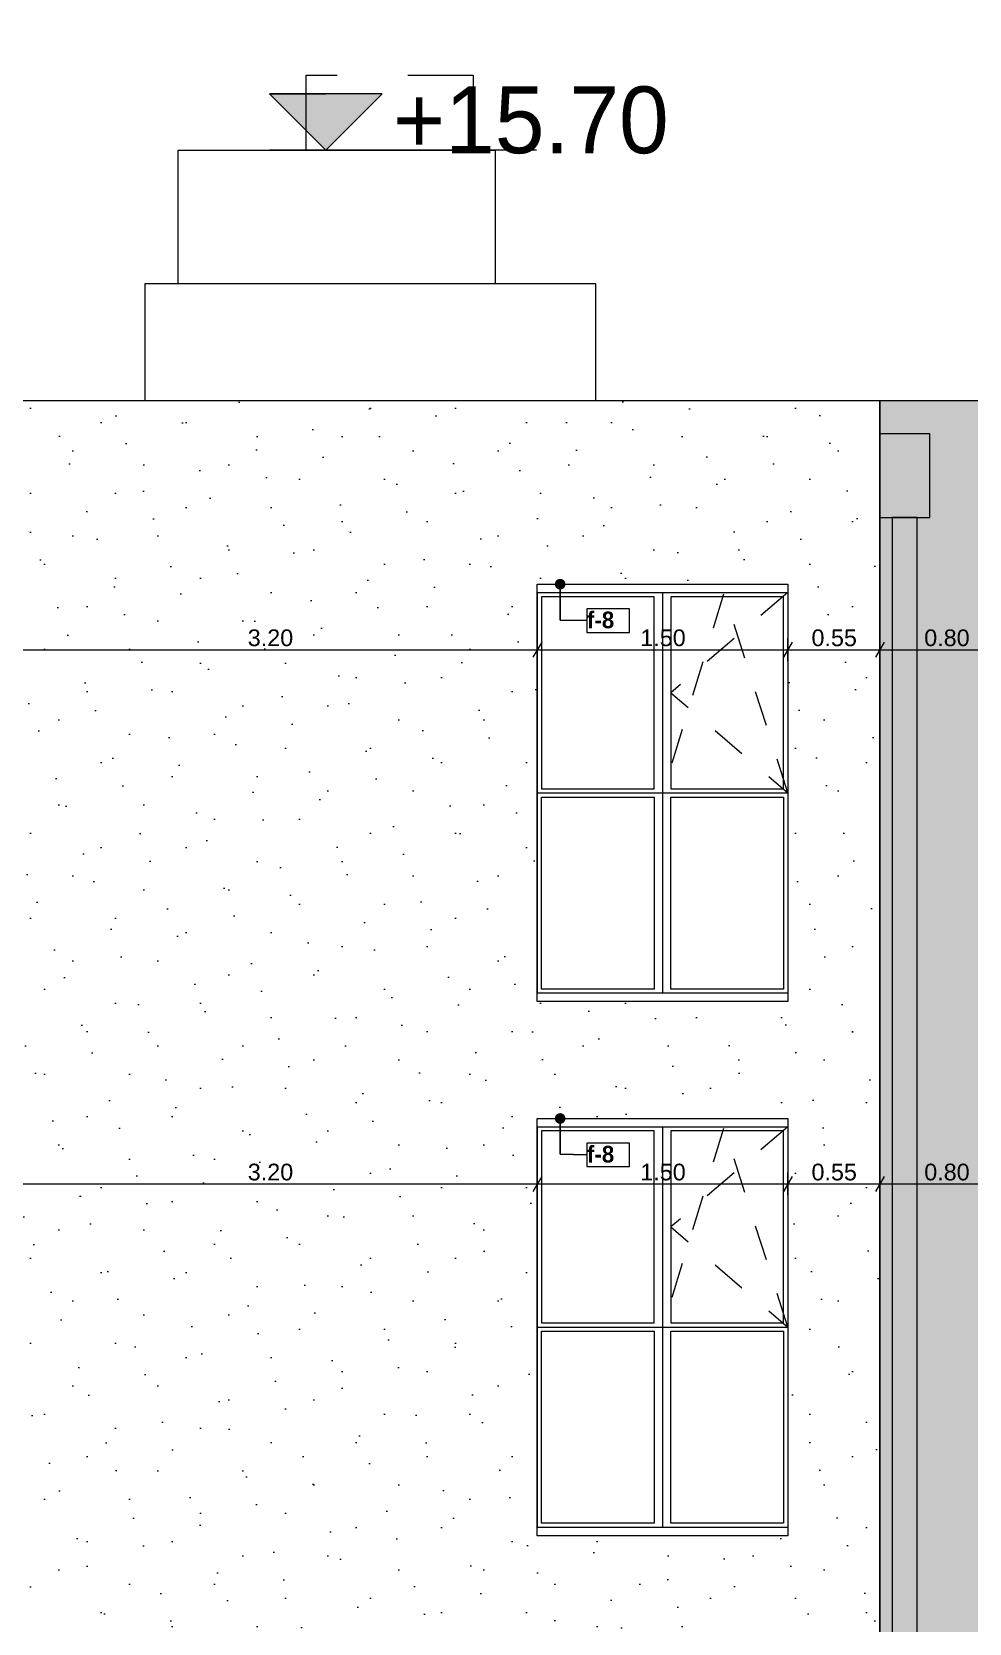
# Model space of a CAD drawing. Header units: millimetres. Extents: x 475206255 to 476720147, y 4620882299 to 4621447368.
# Drawn here: x 475483809 to 475489421, y 4621137422 to 4621146953 of the extents above; entities that cross this region are included whole.
import ezdxf

# ---------------------------------------------------------------- set-up
doc = ezdxf.new("R2010")
doc.units = ezdxf.units.MM
doc.header["$MEASUREMENT"] = 0
doc.set_wipeout_variables(frame=1)
doc.linetypes.add('Dashed', pattern=[423.333333, 211.666667, -211.666667])
doc.linetypes.add('Long Dashed', pattern=[1058.333302, 634.99999, -423.333311])
for name, color, linetype, lineweight in [('0_Pen_No__1_Pen_No__250', 7, 'Continuous', 0), ('0_Pen_No__250_Pen_No__142', 142, 'Continuous', 0), ('0_Pen_No__7_Pen_No__250', 7, 'Continuous', 0), ('Dimensioning - General_Pen_No__142', 142, 'Continuous', 0), ('New_2D Drafting - General_Pen_No__1_Pen_No__253', 252, 'Continuous', 0), ('New_2D Drafting - General_Pen_No__30_Pen_No__9_Pen_No__9_Pen_No__253', 252, 'Continuous', 0), ('New_2D Drafting - General_Pen_No__30_Pen_No__9_Pen_No__9_Pen_No__255', 255, 'Continuous', 0), ('New_2D Drafting - General_Pen_No__30_Pen_No__9_Pen_No__9_Pen_No__42', 250, 'Continuous', 0), ('New_2D Drafting - General_Pen_No__30_Pen_No__9_Pen_No__9_Pen_No__7', 7, 'Continuous', 0), ('New_2D Drafting - General_Pen_No__7_Pen_No__250', 7, 'Continuous', 0), ('New_Annotation - Label_Pen_No__1', 1, 'Continuous', 0), ('New_Structural - Bearing_Pen_No__7', 7, 'Continuous', 0), ('Structural - Bearing_Pen_No__7_Pen_No__7_Pen_No__7', 7, 'Continuous', 0), ('zoma_Pen_No__142', 142, 'Continuous', 0), ('zoma_Pen_No__1_Pen_No__142', 142, 'Continuous', 0)]:
    doc.layers.add(name, color=color, linetype=linetype, lineweight=lineweight)
doc.layers.add('Dimensioning - General', color=7, linetype='Continuous')
doc.layers.add('zoma', color=7, linetype='Continuous')
doc.styles.add('GENERATED_STYLE_2', font='arial.ttf')
doc.styles.add('GENERATED_STYLE_4', font='ACADMTAV.TTF')
doc.styles.add('GENERATED_STYLE_5', font='')
doc.styles.get('GENERATED_STYLE_5').set_extended_font_data('Avaza', bold=True)
doc.dimstyles.new('GENERATED_STYLE__18', dxfattribs={"dimtxt": 100, "dimasz": 68.640772, "dimexe": 0.18, "dimexo": 0.0625, "dimgap": 0, "dimtad": 1, "dimtih": 1, "dimtoh": 1, "dimlfac": 0.001, "dimzin": 0, "dimdsep": 46, "dimtxsty": 'GENERATED_STYLE_2', "dimblk": 'ARROWHEAD_2', "dimblk1": 'ARROWHEAD_2', "dimblk2": 'ARROWHEAD_2', "dimcen": 0.09, "dimse1": 1, "dimse2": 1, "dimclrd": 142, "dimclre": 142, "dimclrt": 142, "dimadec": 0, "dimazin": 0, "dimtfac": 1, "dimtdec": 4, "dimtmove": 0, "dimatfit": 3, "dimfxl": 1, "dimtolj": 1, "dimtzin": 0, "dimarcsym": 0})
doc.dimstyles.new('GENERATED_STYLE__3', dxfattribs={"dimtxt": 200, "dimasz": 64.421331, "dimexe": 0.18, "dimexo": 3, "dimgap": 0, "dimtad": 1, "dimtih": 1, "dimtoh": 1, "dimlfac": 0.001, "dimzin": 0, "dimdsep": 46, "dimtxsty": 'GENERATED_STYLE_2', "dimblk": 'ARROWHEAD_2', "dimblk1": 'ARROWHEAD_2', "dimblk2": 'ARROWHEAD_2', "dimcen": 0.09, "dimclrd": 142, "dimclre": 142, "dimclrt": 142, "dimadec": 0, "dimazin": 0, "dimtfac": 1, "dimtdec": 4, "dimtmove": 0, "dimatfit": 3, "dimfxl": 1, "dimtolj": 1, "dimtzin": 0, "dimarcsym": 0})
doc.dimstyles.new('GENERATED_STYLE__33', dxfattribs={"dimtxt": 0.18, "dimasz": 127.68, "dimexe": 0.18, "dimexo": 0.0625, "dimgap": 0, "dimtad": 0, "dimtih": 1, "dimtoh": 1, "dimdec": 4, "dimzin": 0, "dimdsep": 46, "dimcen": 0.09, "dimadec": 0, "dimazin": 0, "dimtfac": 1, "dimtdec": 4, "dimtmove": 0, "dimatfit": 3, "dimldrblk": 'ARROWHEAD_11', "dimfxl": 1, "dimtolj": 1, "dimtzin": 0, "dimarcsym": 0})

# ---------------------------------------------------------------- blocks, each defined once
blk = doc.blocks.new('*D1553', base_point=(475826095.8, 4621095193.2))
at = {"layer": 'zoma_Pen_No__142', "color": 142, "linetype": 'Continuous', "lineweight": 0, "transparency": 16777216}
for p, q in [((475482009.1, 4621128812.1), (475481960.2, 4621128727.4)), ((475481984.6, 4621128706.2), (475481984.6, 4621128833.3)), ((475488509.1, 4621128812.1), (475488460.2, 4621128727.4)), ((475488484.6, 4621128706.2), (475488484.6, 4621128833.3)), ((475481984.6, 4621128769.8), (475488484.6, 4621128769.8))]:
    blk.add_line(p, q, dxfattribs=at)
at = {"layer": 'zoma_Pen_No__142', "color": 142, "lineweight": 0, "transparency": 16777216, "char_height": 200, "attachment_point": 7, "style": 'GENERATED_STYLE_2'}
for s, insert in [('\\A1;{\\pql;\\fArial|b0|i0|c204|p0;\\W1.000000;6.50}', (475484967.7, 4621128809.8)), ('\\A1;{\\pql;\\fArial|b0|i0|c204|p0;\\W1.000000;0.40}', (475487926.3, 4621128809.8))]:
    blk.add_mtext(s, dxfattribs=dict(at, insert=insert))
blk = doc.blocks.new('ARROWHEAD_2')
at = {"color": 0, "linetype": 'Continuous', "lineweight": 0}
for p, q in [((0, 0), (-1, 0)), ((-0.38, -0.66), (0.38, 0.66))]:
    blk.add_line(p, q, dxfattribs=at)
blk = doc.blocks.new('*D1554', base_point=(475826095.8, 4621095193.2))
at = {"layer": 'zoma_Pen_No__142', "color": 142, "linetype": 'Continuous', "lineweight": 0, "transparency": 16777216}
for p, q in [((475488509.1, 4621128812.1), (475488460.2, 4621128727.4)), ((475488484.6, 4621128706.2), (475488484.6, 4621128833.3)), ((475488909.1, 4621128812.1), (475488860.2, 4621128727.4)), ((475488884.6, 4621128706.2), (475488884.6, 4621128833.3)), ((475488484.6, 4621128769.8), (475488884.6, 4621128769.8))]:
    blk.add_line(p, q, dxfattribs=at)
blk = doc.blocks.new('*D1555', base_point=(475826095.8, 4621095193.2))
at = {"layer": 'zoma_Pen_No__142', "color": 142, "linetype": 'Continuous', "lineweight": 0, "transparency": 16777216}
for p, q in [((475488909.1, 4621128812.1), (475488860.2, 4621128727.4)), ((475488884.6, 4621128706.2), (475488884.6, 4621128833.3)), ((475495009.1, 4621128812.1), (475494960.2, 4621128727.4)), ((475494984.6, 4621128706.2), (475494984.6, 4621128833.3)), ((475488884.6, 4621128769.8), (475494984.6, 4621128769.8))]:
    blk.add_line(p, q, dxfattribs=at)
at = {"layer": 'zoma_Pen_No__142', "color": 142, "lineweight": 0, "transparency": 16777216, "char_height": 200, "attachment_point": 7, "style": 'GENERATED_STYLE_2'}
for s, insert in [('\\A1;{\\pql;\\fArial|b0|i0|c204|p0;\\W1.000000;6.10}', (475491667.7, 4621128809.8)), ('\\A1;{\\pql;\\fArial|b0|i0|c204|p0;\\W1.000000;0.40}', (475494426.3, 4621128809.8))]:
    blk.add_mtext(s, dxfattribs=dict(at, insert=insert))
blk = doc.blocks.new('ARROWHEAD_11')
at = {"color": 0, "linetype": 'Continuous', "lineweight": 0}
blk.add_line((0, 0), (-1, 0), dxfattribs=at)
at = {"color": 0, "linetype": 'Continuous', "lineweight": 0, "const_width": 0.25, "flags": 128}
blk.add_lwpolyline([(-0.125, 0, 1), (0.125, 0, 1)], format="xyb", close=True, dxfattribs=at)
blk = doc.blocks.new('*D2435', base_point=(475826095.8, 4621095193.2))
at = {"layer": 'Dimensioning - General_Pen_No__142', "color": 142, "linetype": 'Continuous', "lineweight": 0, "transparency": 16777216}
for p, q in [((475483661.2, 4621143297.7), (475483609, 4621143207.4)), ((475483635.1, 4621143184.8), (475483635.1, 4621143320.3)), ((475486861.2, 4621143297.7), (475486809, 4621143207.4)), ((475486835.1, 4621143184.8), (475486835.1, 4621143320.3)), ((475483635.1, 4621143252.5), (475486835.1, 4621143252.5))]:
    blk.add_line(p, q, dxfattribs=at)
at = {"layer": 'Dimensioning - General_Pen_No__142', "color": 142, "lineweight": 0, "transparency": 16777216, "insert": (475485101.6, 4621143272.5), "char_height": 100, "attachment_point": 7, "style": 'GENERATED_STYLE_2'}
blk.add_mtext('\\A1;{\\pql;\\fArial|b0|i0|c204|p0;\\W1.000000;3.20}', dxfattribs=at)
blk = doc.blocks.new('*D2436', base_point=(475826095.8, 4621095193.2))
at = {"layer": 'Dimensioning - General_Pen_No__142', "color": 142, "linetype": 'Continuous', "lineweight": 0, "transparency": 16777216}
for p, q in [((475486861.2, 4621143297.7), (475486809, 4621143207.4)), ((475486835.1, 4621143184.8), (475486835.1, 4621143320.3)), ((475488361.2, 4621143297.7), (475488309, 4621143207.4)), ((475488335.1, 4621143184.8), (475488335.1, 4621143320.3)), ((475486835.1, 4621143252.5), (475488335.1, 4621143252.5))]:
    blk.add_line(p, q, dxfattribs=at)
at = {"layer": 'Dimensioning - General_Pen_No__142', "color": 142, "lineweight": 0, "transparency": 16777216, "insert": (475487451.6, 4621143272.5), "char_height": 100, "attachment_point": 7, "style": 'GENERATED_STYLE_2'}
blk.add_mtext('\\A1;{\\pql;\\fArial|b0|i0|c204|p0;\\W1.000000;1.50}', dxfattribs=at)
blk = doc.blocks.new('*D2437', base_point=(475826095.8, 4621095193.2))
at = {"layer": 'Dimensioning - General_Pen_No__142', "color": 142, "linetype": 'Continuous', "lineweight": 0, "transparency": 16777216}
for p, q in [((475488361.2, 4621143297.7), (475488309, 4621143207.4)), ((475488335.1, 4621143184.8), (475488335.1, 4621143320.3)), ((475488911.1, 4621143297.7), (475488858.9, 4621143207.4)), ((475488885, 4621143184.8), (475488885, 4621143320.3)), ((475488335.1, 4621143252.5), (475488885, 4621143252.5))]:
    blk.add_line(p, q, dxfattribs=at)
at = {"layer": 'Dimensioning - General_Pen_No__142', "color": 142, "lineweight": 0, "transparency": 16777216, "insert": (475488476.6, 4621143272.5), "char_height": 100, "attachment_point": 7, "style": 'GENERATED_STYLE_2'}
blk.add_mtext('\\A1;{\\pql;\\fArial|b0|i0|c204|p0;\\W1.000000;0.55}', dxfattribs=at)
blk = doc.blocks.new('*D2438', base_point=(475826095.8, 4621095193.2))
at = {"layer": 'Dimensioning - General_Pen_No__142', "color": 142, "linetype": 'Continuous', "lineweight": 0, "transparency": 16777216}
for p, q in [((475488911.1, 4621143297.7), (475488858.9, 4621143207.4)), ((475488885, 4621143184.8), (475488885, 4621143320.3)), ((475489711.2, 4621143297.7), (475489659.1, 4621143207.4)), ((475489685.1, 4621143184.8), (475489685.1, 4621143320.3)), ((475488885, 4621143252.5), (475489685.1, 4621143252.5))]:
    blk.add_line(p, q, dxfattribs=at)
at = {"layer": 'Dimensioning - General_Pen_No__142', "color": 142, "lineweight": 0, "transparency": 16777216, "insert": (475489151.6, 4621143272.5), "char_height": 100, "attachment_point": 7, "style": 'GENERATED_STYLE_2'}
blk.add_mtext('\\A1;{\\pql;\\fArial|b0|i0|c204|p0;\\W1.000000;0.80}', dxfattribs=at)
blk = doc.blocks.new('*D2452', base_point=(475826095.8, 4621095193.2))
at = {"layer": 'Dimensioning - General_Pen_No__142', "color": 142, "linetype": 'Continuous', "lineweight": 0, "transparency": 16777216}
for p, q in [((475483661.2, 4621140097.7), (475483609, 4621140007.4)), ((475483635.1, 4621139984.8), (475483635.1, 4621140120.3)), ((475483635.1, 4621140052.5), (475486835.1, 4621140052.5)), ((475486861.2, 4621140097.7), (475486809, 4621140007.4)), ((475486835.1, 4621139984.8), (475486835.1, 4621140120.3))]:
    blk.add_line(p, q, dxfattribs=at)
at = {"layer": 'Dimensioning - General_Pen_No__142', "color": 142, "lineweight": 0, "transparency": 16777216, "insert": (475485101.6, 4621140072.5), "char_height": 100, "attachment_point": 7, "style": 'GENERATED_STYLE_2'}
blk.add_mtext('\\A1;{\\pql;\\fArial|b0|i0|c204|p0;\\W1.000000;3.20}', dxfattribs=at)
blk = doc.blocks.new('*D2453', base_point=(475826095.8, 4621095193.2))
at = {"layer": 'Dimensioning - General_Pen_No__142', "color": 142, "linetype": 'Continuous', "lineweight": 0, "transparency": 16777216}
for p, q in [((475486861.2, 4621140097.7), (475486809, 4621140007.4)), ((475486835.1, 4621139984.8), (475486835.1, 4621140120.3)), ((475486835.1, 4621140052.5), (475488335.1, 4621140052.5)), ((475488361.2, 4621140097.7), (475488309, 4621140007.4)), ((475488335.1, 4621139984.8), (475488335.1, 4621140120.3))]:
    blk.add_line(p, q, dxfattribs=at)
at = {"layer": 'Dimensioning - General_Pen_No__142', "color": 142, "lineweight": 0, "transparency": 16777216, "insert": (475487451.6, 4621140072.5), "char_height": 100, "attachment_point": 7, "style": 'GENERATED_STYLE_2'}
blk.add_mtext('\\A1;{\\pql;\\fArial|b0|i0|c204|p0;\\W1.000000;1.50}', dxfattribs=at)
blk = doc.blocks.new('*D2454', base_point=(475826095.8, 4621095193.2))
at = {"layer": 'Dimensioning - General_Pen_No__142', "color": 142, "linetype": 'Continuous', "lineweight": 0, "transparency": 16777216}
for p, q in [((475488361.2, 4621140097.7), (475488309, 4621140007.4)), ((475488335.1, 4621139984.8), (475488335.1, 4621140120.3)), ((475488335.1, 4621140052.5), (475488885, 4621140052.5)), ((475488911.1, 4621140097.7), (475488858.9, 4621140007.4)), ((475488885, 4621139984.8), (475488885, 4621140120.3))]:
    blk.add_line(p, q, dxfattribs=at)
at = {"layer": 'Dimensioning - General_Pen_No__142', "color": 142, "lineweight": 0, "transparency": 16777216, "insert": (475488476.6, 4621140072.5), "char_height": 100, "attachment_point": 7, "style": 'GENERATED_STYLE_2'}
blk.add_mtext('\\A1;{\\pql;\\fArial|b0|i0|c204|p0;\\W1.000000;0.55}', dxfattribs=at)
blk = doc.blocks.new('*D2455', base_point=(475826095.8, 4621095193.2))
at = {"layer": 'Dimensioning - General_Pen_No__142', "color": 142, "linetype": 'Continuous', "lineweight": 0, "transparency": 16777216}
for p, q in [((475488911.1, 4621140097.7), (475488858.9, 4621140007.4)), ((475488885, 4621139984.8), (475488885, 4621140120.3)), ((475488885, 4621140052.5), (475489685.1, 4621140052.5)), ((475489711.2, 4621140097.7), (475489659.1, 4621140007.4)), ((475489685.1, 4621139984.8), (475489685.1, 4621140120.3))]:
    blk.add_line(p, q, dxfattribs=at)
at = {"layer": 'Dimensioning - General_Pen_No__142', "color": 142, "lineweight": 0, "transparency": 16777216, "insert": (475489151.6, 4621140072.5), "char_height": 100, "attachment_point": 7, "style": 'GENERATED_STYLE_2'}
blk.add_mtext('\\A1;{\\pql;\\fArial|b0|i0|c204|p0;\\W1.000000;0.80}', dxfattribs=at)
blk = doc.blocks.new('*D2489', base_point=(475826095.8, 4621095193.2))
at = {"layer": 'Dimensioning - General_Pen_No__142', "color": 142, "linetype": 'Continuous', "lineweight": 0, "transparency": 16777216}
for p, q in [((475483635.1, 4621136784.8), (475483635.1, 4621136920.3)), ((475486835.1, 4621136784.8), (475486835.1, 4621136920.3)), ((475483661.2, 4621136897.7), (475483609, 4621136807.4)), ((475483635.1, 4621136852.5), (475486835.1, 4621136852.5)), ((475486861.2, 4621136897.7), (475486809, 4621136807.4))]:
    blk.add_line(p, q, dxfattribs=at)
at = {"layer": 'Dimensioning - General_Pen_No__142', "color": 142, "lineweight": 0, "transparency": 16777216, "insert": (475485101.6, 4621136872.5), "char_height": 100, "attachment_point": 7, "style": 'GENERATED_STYLE_2'}
blk.add_mtext('\\A1;{\\pql;\\fArial|b0|i0|c204|p0;\\W1.000000;3.20}', dxfattribs=at)
blk = doc.blocks.new('*D2490', base_point=(475826095.8, 4621095193.2))
at = {"layer": 'Dimensioning - General_Pen_No__142', "color": 142, "linetype": 'Continuous', "lineweight": 0, "transparency": 16777216}
for p, q in [((475486835.1, 4621136784.8), (475486835.1, 4621136920.3)), ((475488335.1, 4621136784.8), (475488335.1, 4621136920.3)), ((475486861.2, 4621136897.7), (475486809, 4621136807.4)), ((475486835.1, 4621136852.5), (475488335.1, 4621136852.5)), ((475488361.2, 4621136897.7), (475488309, 4621136807.4))]:
    blk.add_line(p, q, dxfattribs=at)
at = {"layer": 'Dimensioning - General_Pen_No__142', "color": 142, "lineweight": 0, "transparency": 16777216, "insert": (475487451.6, 4621136872.5), "char_height": 100, "attachment_point": 7, "style": 'GENERATED_STYLE_2'}
blk.add_mtext('\\A1;{\\pql;\\fArial|b0|i0|c204|p0;\\W1.000000;1.50}', dxfattribs=at)
blk = doc.blocks.new('*D2491', base_point=(475826095.8, 4621095193.2))
at = {"layer": 'Dimensioning - General_Pen_No__142', "color": 142, "linetype": 'Continuous', "lineweight": 0, "transparency": 16777216}
for p, q in [((475488335.1, 4621136784.8), (475488335.1, 4621136920.3)), ((475488885, 4621136784.8), (475488885, 4621136920.3)), ((475488361.2, 4621136897.7), (475488309, 4621136807.4)), ((475488335.1, 4621136852.5), (475488885, 4621136852.5)), ((475488911.1, 4621136897.7), (475488858.9, 4621136807.4))]:
    blk.add_line(p, q, dxfattribs=at)
at = {"layer": 'Dimensioning - General_Pen_No__142', "color": 142, "lineweight": 0, "transparency": 16777216, "insert": (475488476.6, 4621136872.5), "char_height": 100, "attachment_point": 7, "style": 'GENERATED_STYLE_2'}
blk.add_mtext('\\A1;{\\pql;\\fArial|b0|i0|c204|p0;\\W1.000000;0.55}', dxfattribs=at)
blk = doc.blocks.new('*D2492', base_point=(475826095.8, 4621095193.2))
at = {"layer": 'Dimensioning - General_Pen_No__142', "color": 142, "linetype": 'Continuous', "lineweight": 0, "transparency": 16777216}
for p, q in [((475488885, 4621136784.8), (475488885, 4621136920.3)), ((475489685.1, 4621136784.8), (475489685.1, 4621136920.3)), ((475488911.1, 4621136897.7), (475488858.9, 4621136807.4)), ((475488885, 4621136852.5), (475489685.1, 4621136852.5)), ((475489711.2, 4621136897.7), (475489659.1, 4621136807.4))]:
    blk.add_line(p, q, dxfattribs=at)
at = {"layer": 'Dimensioning - General_Pen_No__142', "color": 142, "lineweight": 0, "transparency": 16777216, "insert": (475489151.6, 4621136872.5), "char_height": 100, "attachment_point": 7, "style": 'GENERATED_STYLE_2'}
blk.add_mtext('\\A1;{\\pql;\\fArial|b0|i0|c204|p0;\\W1.000000;0.80}', dxfattribs=at)

msp = doc.modelspace()

# ---------------------------------------------------------------- hatches: boundary and pattern name
at = {"layer": '0_Pen_No__250_Pen_No__142', "linetype": 'Continuous', "lineweight": 0}
msp.add_hatch(color=142, dxfattribs=at).paths.add_polyline_path([(475485568.568, 4621146244.472), (475485906.261, 4621146582), (475485231.039, 4621146582.165)])
at = {"layer": 'New_2D Drafting - General_Pen_No__30_Pen_No__9_Pen_No__9_Pen_No__253', "linetype": 'Continuous', "lineweight": 0}
h = msp.add_hatch(dxfattribs=at)
h.set_pattern_fill('BRICK___RUNNING_BOND', color=252, style=0, pattern_type=2)
h.set_pattern_definition([(0, (475826095.757, 4621095193.19), (0, 66.64), []), (90, (475826095.76, 4621095193.2), (-244.8, 0), [66.64, -66.64]), (90, (475826218.16, 4621095259.83), (-244.8, 0), [66.64, -66.64])])
h.paths.add_polyline_path([(475488884.991, 4621131444.873), (475488884.991, 4621144744.467), (475495384.805, 4621144744.467), (475495384.805, 4621131444.872), (475492284.767, 4621131444.873)])
h.paths.add_polyline_path([(475489681.192, 4621134044.911), (475491281.192, 4621134044.911), (475491281.192, 4621132444.91), (475489681.192, 4621132444.91)], flags=0)
h.paths.add_polyline_path([(475489685.126, 4621137244.923), (475491285.126, 4621137244.923), (475491285.126, 4621135644.923), (475489685.126, 4621135644.923)], flags=0)
h.paths.add_polyline_path([(475491285.126, 4621138844.923), (475489685.126, 4621138844.923), (475489685.126, 4621140444.923), (475491285.126, 4621140444.923)], flags=0)
h.paths.add_polyline_path([(475491285.126, 4621142044.923), (475489685.126, 4621142044.923), (475489685.126, 4621143644.923), (475491285.126, 4621143644.923)], flags=0)
h.paths.add_polyline_path([(475494985.044, 4621132644.896), (475494985.044, 4621144344.917), (475492284.767, 4621144344.917), (475492284.767, 4621132644.896)], flags=0)
at = {"layer": 'New_2D Drafting - General_Pen_No__30_Pen_No__9_Pen_No__9_Pen_No__255', "linetype": 'Continuous', "lineweight": 0}
for points in [[(475488884.887, 4621144044.658), (475489184.991, 4621144044.658), (475489184.991, 4621144544.658), (475488884.887, 4621144544.658)], [(475489109.991, 4621144044.664), (475488959.991, 4621144044.664), (475488960.004, 4621131444.873), (475489110.004, 4621131444.873)]]:
    msp.add_hatch(color=255, dxfattribs=at).paths.add_polyline_path(points)
at = {"layer": 'New_2D Drafting - General_Pen_No__30_Pen_No__9_Pen_No__9_Pen_No__42', "linetype": 'Continuous', "lineweight": 0}
h = msp.add_hatch(dxfattribs=at)
h.set_pattern_fill('CUT_STONE', color=250, style=0, pattern_type=2)
h.set_pattern_definition([(45, (475826095.76, 4621095993.2), (-254.55844, 254.55844), [0, -240, 0, -360]), (110, (475826895.76, 4621095993.2), (338.28934, 123.12725), [0, -176, 0, -304])])
h.paths.add_polyline_path([(475488884.991, 4621144744.467), (475488884.991, 4621134044.875), (475488884.991, 4621131544.912), (475488485.076, 4621131544.912), (475488485.076, 4621134044.875), (475486834.804, 4621134044.875), (475486834.804, 4621131444.869), (475483634.381, 4621131444.869), (475483634.381, 4621134044.875), (475482134.796, 4621134044.875), (475482134.796, 4621131444.866), (475481584.934, 4621131444.866), (475481584.934, 4621144744.467)])
h.paths.add_polyline_path([(475482135.099, 4621140444.875), (475483635.099, 4621140444.875), (475483635.099, 4621137944.874), (475482135.099, 4621137944.874)], flags=0)
h.paths.add_polyline_path([(475482135.099, 4621141144.874), (475482135.099, 4621143644.874), (475483635.099, 4621143644.874), (475483635.099, 4621141144.874)], flags=0)
h.paths.add_polyline_path([(475482135.099, 4621134744.874), (475482135.099, 4621137244.874), (475483635.099, 4621137244.874), (475483635.099, 4621134744.874)], flags=0)
h.paths.add_polyline_path([(475486835.086, 4621137244.874), (475488335.086, 4621137244.874), (475488335.086, 4621134744.874), (475486835.086, 4621134744.874)], flags=0)
h.paths.add_polyline_path([(475486835.086, 4621143644.874), (475488335.086, 4621143644.874), (475488335.086, 4621141144.874), (475486835.086, 4621141144.874)], flags=0)
h.paths.add_polyline_path([(475488335.086, 4621137944.874), (475486835.086, 4621137944.874), (475486835.086, 4621140444.875), (475488335.086, 4621140444.875)], flags=0)

# ---------------------------------------------------------------- linework, layer by layer
at = {"layer": '0_Pen_No__1_Pen_No__250', "color": 7, "linetype": 'Continuous', "lineweight": 0, "flags": 128}
for points in [[(475485568.568, 4621146244.472), (475485231.039, 4621146582.165), (475485568.65, 4621146582.083)], [(475485568.568, 4621146244.472), (475485906.261, 4621146582), (475485568.65, 4621146582.083)], [(475486830.957, 4621146244.164), (475485230.957, 4621146244.554)]]:
    msp.add_lwpolyline(points, dxfattribs=at)
at = {"layer": '0_Pen_No__250_Pen_No__142', "color": 142, "linetype": 'Continuous', "lineweight": 0, "flags": 128}
msp.add_lwpolyline([(475485568.568, 4621146244.472), (475485906.261, 4621146582), (475485231.039, 4621146582.165)], close=True, dxfattribs=at)
at = {"layer": '0_Pen_No__7_Pen_No__250', "color": 7, "linetype": 'Continuous', "lineweight": 0, "flags": 128}
for points in [[(475486835.086, 4621143644.875), (475488335.086, 4621143644.875)], [(475488335.086, 4621141144.874), (475486835.086, 4621141144.874)], [(475486835.086, 4621140444.875), (475488335.086, 4621140444.875)], [(475488335.086, 4621137944.874), (475486835.086, 4621137944.874)]]:
    msp.add_lwpolyline(points, dxfattribs=at)
at = {"layer": 'New_2D Drafting - General_Pen_No__1_Pen_No__253', "color": 252, "linetype": 'Long Dashed', "lineweight": 0, "flags": 128}
msp.add_lwpolyline([(475485451.909, 4621146244.324), (475485451.909, 4621146694.467), (475486451.909, 4621146694.467), (475486451.909, 4621146227.21)], dxfattribs=at)
at = {"layer": 'New_2D Drafting - General_Pen_No__30_Pen_No__9_Pen_No__9_Pen_No__7', "color": 7, "linetype": 'Continuous', "lineweight": 0, "flags": 128}
for points in [[(475488884.991, 4621144744.467), (475488884.991, 4621134044.875), (475488884.991, 4621131544.912), (475488485.076, 4621131544.912), (475488485.076, 4621134044.875), (475486834.804, 4621134044.875), (475486834.804, 4621131444.869), (475483634.381, 4621131444.869), (475483634.381, 4621134044.875), (475482134.796, 4621134044.875), (475482134.796, 4621131444.866), (475481584.934, 4621131444.866), (475481584.934, 4621144744.467)], [(475488884.991, 4621131444.873), (475488884.991, 4621144744.467), (475495384.805, 4621144744.467), (475495384.805, 4621131444.872), (475492284.767, 4621131444.873)], [(475488884.887, 4621144044.658), (475489184.991, 4621144044.658), (475489184.991, 4621144544.658), (475488884.887, 4621144544.658)], [(475489109.991, 4621144044.664), (475488959.991, 4621144044.664), (475488960.004, 4621131444.873), (475489110.004, 4621131444.873)], [(475486835.086, 4621143644.874), (475488335.086, 4621143644.874), (475488335.086, 4621141144.874), (475486835.086, 4621141144.874)], [(475488335.086, 4621137944.874), (475486835.086, 4621137944.874), (475486835.086, 4621140444.875), (475488335.086, 4621140444.875)]]:
    msp.add_lwpolyline(points, close=True, dxfattribs=at)
at = {"layer": 'New_2D Drafting - General_Pen_No__7_Pen_No__250', "color": 7, "linetype": 'Dashed', "lineweight": 0, "flags": 128}
for points in [[(475488334.884, 4621142394.875), (475487953.025, 4621143594.875), (475487585.15, 4621142394.875)], [(475488334.884, 4621143594.875), (475487635.091, 4621142994.875), (475488334.884, 4621142394.875)], [(475488334.884, 4621139194.875), (475487953.025, 4621140394.875), (475487585.15, 4621139194.875)], [(475488334.884, 4621140394.875), (475487635.091, 4621139794.875), (475488334.884, 4621139194.875)]]:
    msp.add_lwpolyline(points, dxfattribs=at)
at = {"layer": 'New_Structural - Bearing_Pen_No__7', "color": 7, "linetype": 'Continuous', "lineweight": 0}
for p, q in [((475484684.804, 4621145444.287), (475484684.804, 4621146244.324)), ((475484684.804, 4621146244.324), (475486584.804, 4621146244.324)), ((475486584.804, 4621145444.287), (475486584.804, 4621146244.324))]:
    msp.add_line(p, q, dxfattribs=at)
msp.add_lwpolyline([(475487184.804, 4621144744.467), (475487184.804, 4621145444.287), (475484484.804, 4621145444.287), (475484484.804, 4621144744.467)], dxfattribs=at)
at = {"layer": 'Structural - Bearing_Pen_No__7_Pen_No__7_Pen_No__7', "color": 7, "linetype": 'Continuous', "lineweight": 0}
for p, q in [((475486835.416, 4621143594.875), (475488334.884, 4621143594.875)), ((475486835.416, 4621141194.875), (475486835.416, 4621143594.875)), ((475487585.09, 4621143594.875), (475487585.15, 4621141194.937)), ((475488334.884, 4621143594.875), (475488334.884, 4621141194.875)), ((475487535.086, 4621143569.875), (475486860.416, 4621143569.875)), ((475486860.416, 4621143569.875), (475486860.416, 4621142419.875)), ((475487535.086, 4621142419.875), (475487535.086, 4621143569.875)), ((475488309.884, 4621143569.875), (475487635.091, 4621143569.875)), ((475487635.091, 4621143569.875), (475487635.091, 4621142419.875)), ((475488309.884, 4621142419.875), (475488309.884, 4621143569.875)), ((475486835.416, 4621142394.875), (475488334.884, 4621142394.875)), ((475486860.416, 4621142419.875), (475487535.086, 4621142419.875)), ((475486860.416, 4621141219.875), (475486860.416, 4621142369.875)), ((475486860.416, 4621142369.875), (475487535.086, 4621142369.875)), ((475487535.086, 4621142369.875), (475487535.086, 4621141219.875)), ((475487635.091, 4621142419.875), (475488309.884, 4621142419.875)), ((475487635.091, 4621142369.875), (475488309.884, 4621142369.875)), ((475487635.091, 4621141219.875), (475487635.091, 4621142369.875)), ((475488309.884, 4621142369.875), (475488309.884, 4621141219.875)), ((475488334.884, 4621141194.875), (475486835.416, 4621141194.875)), ((475487535.086, 4621141219.875), (475486860.416, 4621141219.875)), ((475488309.884, 4621141219.875), (475487635.091, 4621141219.875)), ((475486835.416, 4621140394.875), (475488334.884, 4621140394.875)), ((475486835.416, 4621137994.875), (475486835.416, 4621140394.875)), ((475487535.086, 4621140369.875), (475486860.416, 4621140369.875)), ((475486860.416, 4621140369.875), (475486860.416, 4621139219.875)), ((475487535.086, 4621139219.875), (475487535.086, 4621140369.875)), ((475487585.09, 4621140394.875), (475487585.15, 4621137994.937)), ((475488309.884, 4621140369.875), (475487635.091, 4621140369.875)), ((475487635.091, 4621140369.875), (475487635.091, 4621139219.875)), ((475488309.884, 4621139219.875), (475488309.884, 4621140369.875)), ((475488334.884, 4621140394.875), (475488334.884, 4621137994.875)), ((475486835.416, 4621139194.875), (475488334.884, 4621139194.875)), ((475486860.416, 4621139219.875), (475487535.086, 4621139219.875)), ((475487635.091, 4621139219.875), (475488309.884, 4621139219.875)), ((475486860.416, 4621138019.875), (475486860.416, 4621139169.875)), ((475486860.416, 4621139169.875), (475487535.086, 4621139169.875)), ((475487535.086, 4621139169.875), (475487535.086, 4621138019.875)), ((475487635.091, 4621139169.875), (475488309.884, 4621139169.875)), ((475487635.091, 4621138019.875), (475487635.091, 4621139169.875)), ((475488309.884, 4621139169.875), (475488309.884, 4621138019.875)), ((475488334.884, 4621137994.875), (475486835.416, 4621137994.875)), ((475487535.086, 4621138019.875), (475486860.416, 4621138019.875)), ((475488309.884, 4621138019.875), (475487635.091, 4621138019.875))]:
    msp.add_line(p, q, dxfattribs=at)

# ---------------------------------------------------------------- texts
at = {"layer": 'zoma_Pen_No__1_Pen_No__142', "color": 142, "linetype": 'Continuous', "lineweight": 0, "insert": (475485970.871, 4621146220.728), "char_height": 400, "attachment_point": 7, "rotation": 359.9860128, "style": 'GENERATED_STYLE_4'}
msp.add_mtext('\\A1;{\\pql;\\fAcadMtavr|b0|i0|c0|p0;\\W1.000000;+1\\fAcadMtavr|b0|i0|c0|p0;\\W1.000000;5\\fAcadMtavr|b0|i0|c0|p0;\\W1.000000;.70}', dxfattribs=at)

# ---------------------------------------------------------------- dimensions: what is measured, and where the dimension line sits
at = {"layer": 'Dimensioning - General', "color": 142, "linetype": 'Continuous', "lineweight": 0}
for base, p1, p2, picture, middle in [((475488884.991, 4621143252.513), (475488335.086, 4621143644.874), (475488884.991, 4621143728.039), '*D2437', (475488606.037, 4621143322.513)), ((475488884.991, 4621140052.513), (475488335.086, 4621143644.874), (475488884.991, 4621143728.039), '*D2454', (475488606.037, 4621140122.513)), ((475488884.991, 4621136852.513), (475488335.086, 4621143644.874), (475488884.991, 4621143728.039), '*D2491', (475488606.037, 4621136922.513)), ((475489685.126, 4621143252.513), (475488884.991, 4621143728.039), (475489685.126, 4621143644.923), '*D2438', (475489281.057, 4621143322.513)), ((475489685.126, 4621140052.513), (475488884.991, 4621143728.039), (475489685.126, 4621143644.923), '*D2455', (475489281.057, 4621140122.513)), ((475489685.126, 4621136852.513), (475488884.991, 4621143728.039), (475489685.126, 4621143644.923), '*D2492', (475489281.057, 4621136922.513)), ((475486835.086, 4621143252.513), (475483635.099, 4621143644.875), (475486835.086, 4621143644.874), '*D2435', (475485231.091, 4621143322.513)), ((475486835.086, 4621140052.513), (475483635.099, 4621143644.875), (475486835.086, 4621143644.874), '*D2452', (475485231.091, 4621140122.513)), ((475486835.086, 4621136852.513), (475483635.099, 4621143644.875), (475486835.086, 4621143644.874), '*D2489', (475485231.091, 4621136922.513))]:
    dim = msp.add_linear_dim(base=base, p1=p1, p2=p2, dimstyle='GENERATED_STYLE__18', dxfattribs=at)
    dim.commit()
    dim.dimension.update_dxf_attribs({"geometry": picture, "text_midpoint": middle, "dimtype": 160})
at = {"layer": 'zoma', "color": 142, "linetype": 'Continuous', "lineweight": 0}
for base, p1, p2, picture, middle in [((475488484.643, 4621128769.757), (475481984.643, 4621181334.969), (475488484.643, 4621181334.969), '*D1553', (475485226.639, 4621128909.757)), ((475488884.643, 4621128769.757), (475488484.643, 4621181334.969), (475488884.643, 4621181334.969), '*D1554', (475488185.222, 4621128909.757)), ((475494984.643, 4621128769.757), (475488884.643, 4621181334.969), (475494984.643, 4621181317.702), '*D1555', (475491926.639, 4621128909.757))]:
    dim = msp.add_linear_dim(base=base, p1=p1, p2=p2, dimstyle='GENERATED_STYLE__3', dxfattribs=at)
    dim.commit()
    dim.dimension.update_dxf_attribs({"geometry": picture, "text_midpoint": middle, "dimtype": 160})

# ---------------------------------------------------------------- next in the draw order: wipeouts: each hides what was drawn before it
at = {"color": 1, "linetype": 'Continuous', "lineweight": 0, "ltscale": 23227706811.12071}
msp.add_wipeout([(475487132.12, 4621143356.094), (475487386.237, 4621143356.094), (475487386.237, 4621143497.271), (475487132.12, 4621143497.271)], dxfattribs=at).dxf.layer = 'New_Annotation - Label_Pen_No__1'
at = {"color": 1, "linetype": 'Continuous', "lineweight": 0, "ltscale": 23227690895.15205}
msp.add_wipeout([(475487132.12, 4621140156.094), (475487386.237, 4621140156.094), (475487386.237, 4621140297.271), (475487132.12, 4621140297.271)], dxfattribs=at).dxf.layer = 'New_Annotation - Label_Pen_No__1'

# ---------------------------------------------------------------- next in the draw order: linework, layer by layer
at = {"layer": 'New_Annotation - Label_Pen_No__1', "color": 1, "linetype": 'Continuous', "lineweight": 0, "flags": 128}
for points in [[(475487132.12, 4621143356.094), (475487386.237, 4621143356.094), (475487386.237, 4621143497.271), (475487132.12, 4621143497.271), (475487132.12, 4621143356.094)], [(475487132.12, 4621140156.094), (475487386.237, 4621140156.094), (475487386.237, 4621140297.271), (475487132.12, 4621140297.271), (475487132.12, 4621140156.094)]]:
    msp.add_lwpolyline(points, close=True, dxfattribs=at)

# ---------------------------------------------------------------- next in the draw order: texts
at = {"layer": 'New_Annotation - Label_Pen_No__1', "color": 1, "linetype": 'Continuous', "lineweight": 0, "char_height": 100, "attachment_point": 4, "style": 'GENERATED_STYLE_5'}
for insert in [(475487132.12, 4621143430.152), (475487132.12, 4621140230.152)]:
    msp.add_mtext('\\A1;{\\pql;\\fAvaza|b1|i0|c0|p0;\\W1.000000;f-\\fAvaza|b1|i0|c0|p0;\\W1.000000;8}', dxfattribs=dict(at, insert=insert))

# ---------------------------------------------------------------- next in the draw order: dimensions: what is measured, and where the dimension line sits
at = {"layer": 'Dimensioning - General', "color": 142, "linetype": 'Continuous', "lineweight": 0}
for base, picture, middle in [((475488335.086, 4621143252.513), '*D2436', (475487581.084, 4621143322.513)), ((475488335.086, 4621140052.513), '*D2453', (475487581.084, 4621140122.513)), ((475488335.086, 4621136852.513), '*D2490', (475487581.084, 4621136922.513))]:
    dim = msp.add_linear_dim(base=base, p1=(475486835.086, 4621143644.874), p2=(475488335.086, 4621143644.874), dimstyle='GENERATED_STYLE__18', dxfattribs=at)
    dim.commit()
    dim.dimension.update_dxf_attribs({"geometry": picture, "text_midpoint": middle, "dimtype": 160})

# ---------------------------------------------------------------- next in the draw order: leaders
at = {"layer": 'New_Annotation - Label_Pen_No__1', "color": 1, "linetype": 'Continuous', "lineweight": 0, "annotation_type": 0, "has_hookline": 1, "hookline_direction": 0, "text_width": 266.95}
for points in [[(475486971.835, 4621143644.874), (475486971.835, 4621143430.152), (475487132.12, 4621143426.682)], [(475486971.835, 4621140444.875), (475486971.835, 4621140230.152), (475487132.12, 4621140226.682)]]:
    msp.add_leader(points, dimstyle='GENERATED_STYLE__33', dxfattribs=at)

doc.saveas('drawing.dxf')
